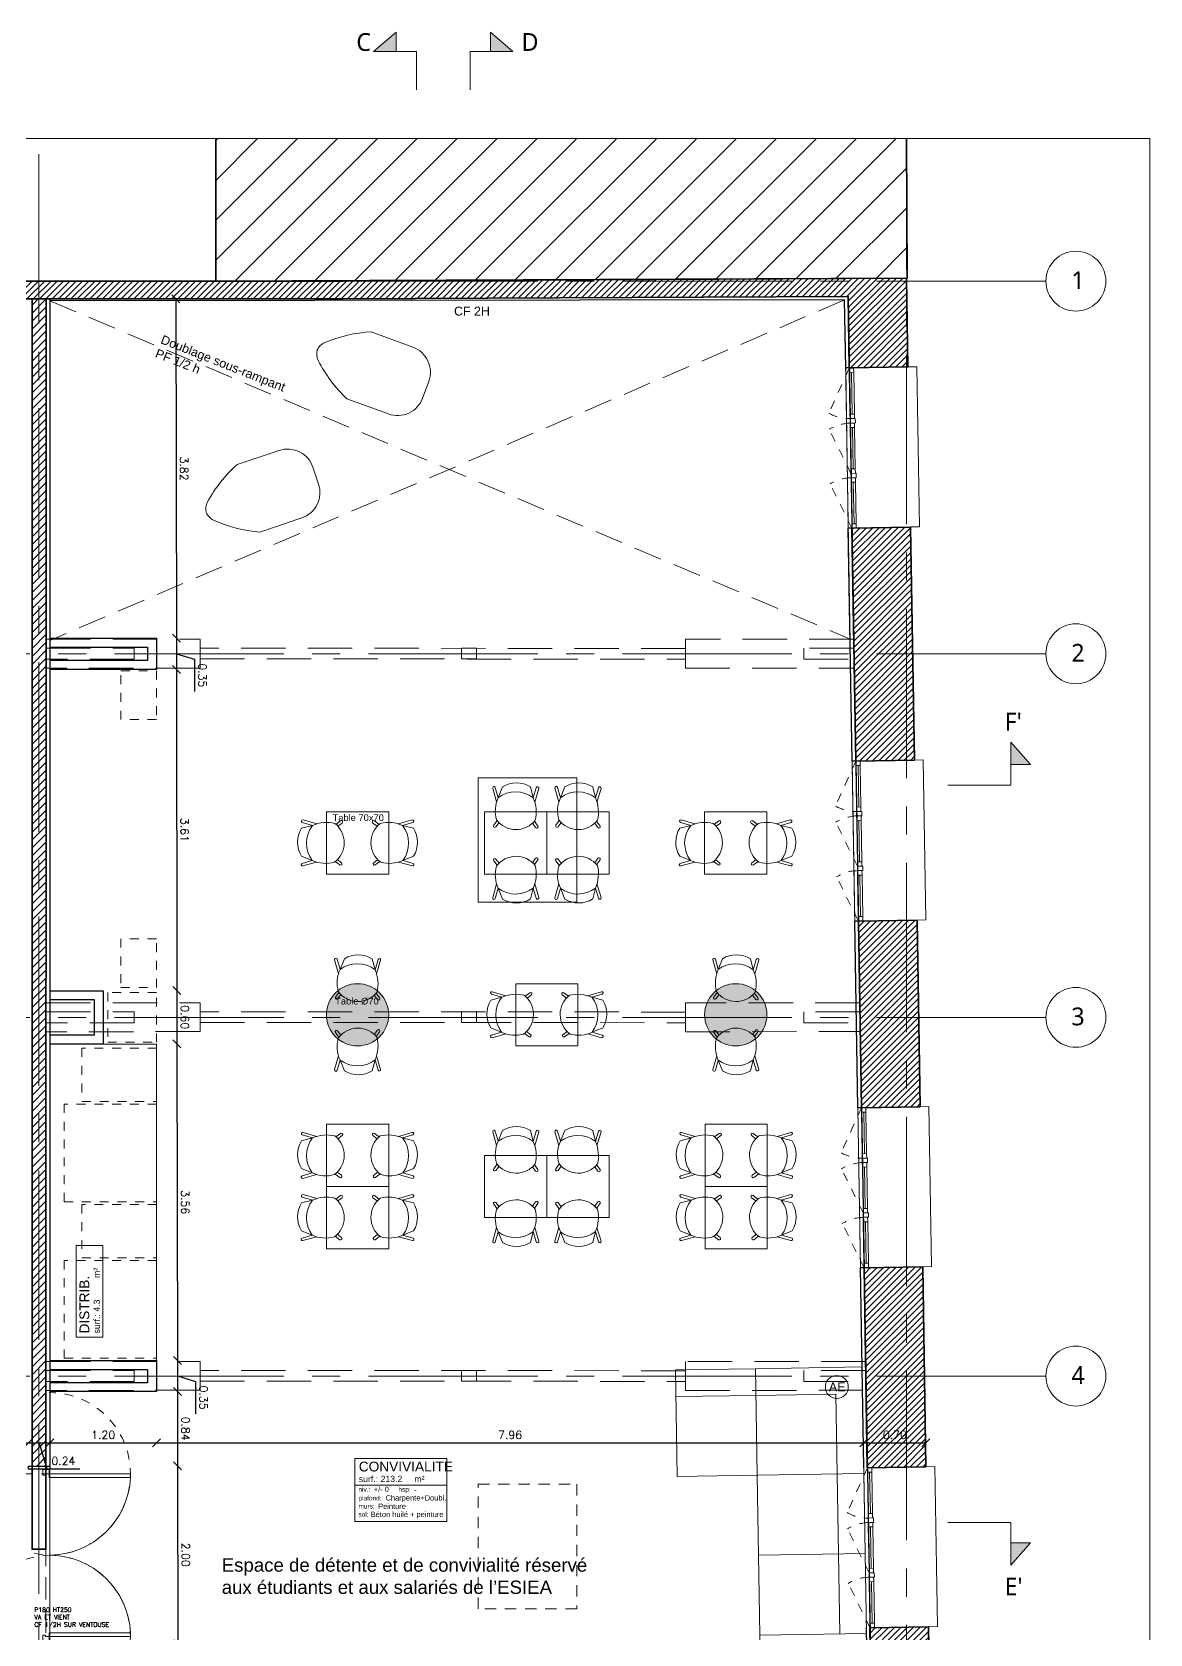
# Model space of a CAD drawing. Header units: metres. Extents: x -32.2 to 3, y -11.4 to 27.4.
# Drawn here: x -9.58 to 2.99, y 9.36 to 27.38 of the extents above; entities that cross this region are included whole.
import ezdxf

# ---------------------------------------------------------------- set-up
doc = ezdxf.new("R2010")
doc.units = ezdxf.units.M
doc.header["$PDMODE"] = 35
for name, pattern in [('1808PS0Ex1$0$CENTER2', [28.575, 19.05, -3.175, 3.175, -3.175]), ('1808PS0Ex1$0$DASHED', [0.75, 0.5, -0.25]), ('1808PS0Ex1$0$DASHED2', [9.525, 6.35, -3.175]), ('AXES', [2, 1.25, -0.25, 0.25, -0.25]), ('DASHED', [0.75, 0.5, -0.25]), ('DASHED2', [9.525, 6.35, -3.175])]:
    doc.linetypes.add(name, pattern=pattern)
doc.layers.get('0').update_dxf_attribs({"linetype": 'CONTINUOUS'})
doc.layers.get('DEFPOINTS').update_dxf_attribs({"linetype": 'CONTINUOUS'})
for name, color, linetype, lineweight in [('1808PS0Ex1$0$Ar0-Axe2', 25, '1808PS0Ex1$0$CENTER2', 5), ('1808PS0Ex1$0$Ar0-Hatch2', 25, 'CONTINUOUS', 9), ('1808PS0Ex1$0$Ar2-Coupe-Gras', 25, 'CONTINUOUS', 35), ('1808PS0Ex1$0$Ar2-Maçon', 25, 'CONTINUOUS', 35), ('1808PS0Ex1$0$Ar2-Vue-FIN', 33, 'CONTINUOUS', 9), ('1808PS0Ex1$0$Ar4-Plomberie', 25, 'CONTINUOUS', 5), ('1808PS0Ex1$0$Ar6-Cloison', 25, 'CONTINUOUS', 25), ('1808PS0Ex1$0$Ar6-Projection', 33, '1808PS0Ex1$0$DASHED2', 9), ('1808PS0Ex1$0$Ar7-Menuiserie', 25, 'CONTINUOUS', 9), ('Ar0-Axe1', 1, 'AXES', 5), ('Ar0-Cote', 1, 'CONTINUOUS', 5), ('Ar0-Etiquettes', 9, 'CONTINUOUS', 5), ('Ar0-Texte1', 2, 'CONTINUOUS', 15), ('Ar0-Texte2', 6, 'CONTINUOUS', 15), ('Ar2-Vue-FIN', 9, 'CONTINUOUS', 9), ('Ar3-Charpente', 6, 'CONTINUOUS', 18), ('Ar4-Incendie', 1, 'CONTINUOUS', 25), ('Ar6-Cloison', 3, 'CONTINUOUS', 25), ('Ar6-Doublage', 2, 'CONTINUOUS', 25), ('Ar6-Projection', 1, 'DASHED2', 9), ('Ar7-Porte', 4, 'CONTINUOUS', 9), ('Ar9-Mobilier-2', 2, 'CONTINUOUS', 9)]:
    doc.layers.add(name, color=color, linetype=linetype, lineweight=lineweight)
for name, color, linetype, lineweight, plot in [('1808PS0Ex1$0$Ar0-Invisible', 25, 'CONTINUOUS', 5, False), ('Ar0-Invisible', 42, 'CONTINUOUS', 5, False), ('Ar0-SU', 42, 'CONTINUOUS', 5, False)]:
    doc.layers.add(name, color=color, linetype=linetype, lineweight=lineweight, plot=plot)
doc.styles.add('1808PS0Ex1$0$arial', font='arial.ttf')
doc.styles.add('1808PS0Ex1$0$HELV', font='swiss.ttf')
doc.styles.add('arial', font='arial.ttf')
doc.styles.add('HELV', font='swiss.ttf')
doc.styles.get("Standard").update_dxf_attribs({"font": 'romans.shx'})
doc.dimstyles.new('50E', dxfattribs={"dimscale": 0.5, "dimtxt": 0.18, "dimasz": 0.18, "dimexe": 0.18, "dimexo": 0.0625, "dimgap": 0.09, "dimtad": 1, "dimzin": 0, "dimdsep": 46, "dimtxsty": 'Standard', "dimblk1": 'OBLIQUE', "dimblk2": 'OBLIQUE', "dimsah": 1, "dimcen": 0, "dimse1": 1, "dimse2": 1, "dimclrt": 256, "dimadec": 0, "dimazin": 0, "dimtfac": 1, "dimtofl": 0, "dimtmove": 0, "dimatfit": 3, "dimldrblk": 'OBLIQUE', "dimfxl": 1, "dimtolj": 1, "dimtzin": 0, "dimarcsym": 0})

# ---------------------------------------------------------------- blocks, each defined once
blk = doc.blocks.new('1808PS0Ex1$0$Fen 180')
at = {"layer": '1808PS0Ex1$0$Ar2-Vue-FIN', "linetype": '1808PS0Ex1$0$DASHED', "ltscale": 0.1}
for points in [[(-0.025, 1.8), (-0.261, 1.298)], [(-0.025, 0.617), (-0.261, 1.117)], [(-0.025, 0), (-0.261, 0.502)]]:
    blk.add_lwpolyline(points, dxfattribs=at)
at = {"layer": '1808PS0Ex1$0$Ar2-Vue-FIN', "color": 0}
for points in [[(-0.025, 1.75), (-0.025, 1.283)], [(0, 1.75), (0, 1.283)], [(0.025, 1.75), (0.025, 1.283)], [(-0.025, 1.133), (-0.025, 0.667)], [(0, 1.133), (0, 0.667)], [(0.025, 1.133), (0.025, 0.667)], [(-0.025, 0.517), (-0.025, 0.05)], [(0, 0.517), (0, 0.05)], [(0.025, 0.517), (0.025, 0.05)]]:
    blk.add_lwpolyline(points, dxfattribs=at)
at = {"layer": '1808PS0Ex1$0$Ar2-Vue-FIN', "linetype": '1808PS0Ex1$0$DASHED', "ltscale": 0.1}
for centre, radius, start, end in [((-0.027, 1.688), 0.455, 239.0325, 270.2577), ((-0.003, 0.654), 0.53, 92.3469, 119.0841), ((-0.027, 0.112), 0.455, 89.7423, 120.9675)]:
    blk.add_arc(centre, radius, start, end, dxfattribs=at)
at = {"layer": '1808PS0Ex1$0$Ar7-Menuiserie', "color": 0}
for points in [[(-0.025, 1.75), (-0.025, 1.8), (0.025, 1.8), (0.025, 1.75), (-0.025, 1.75)], [(-0.025, 1.233), (-0.025, 1.283), (0.025, 1.283), (0.025, 1.233), (-0.025, 1.233)], [(-0.025, 1.183), (-0.025, 1.233), (0.034, 1.233), (0.034, 1.183), (-0.025, 1.183)], [(-0.025, 1.133), (-0.025, 1.183), (0.025, 1.183), (0.025, 1.133), (-0.025, 1.133)], [(-0.025, 0.617), (-0.025, 0.667), (0.025, 0.667), (0.025, 0.617), (-0.025, 0.617)], [(-0.025, 0.567), (-0.025, 0.617), (0.034, 0.617), (0.034, 0.567), (-0.025, 0.567)], [(-0.025, 0.517), (-0.025, 0.567), (0.025, 0.567), (0.025, 0.517), (-0.025, 0.517)], [(-0.025, 0), (-0.025, 0.05), (0.025, 0.05), (0.025, 0), (-0.025, 0)]]:
    blk.add_lwpolyline(points, dxfattribs=at)
blk = doc.blocks.new('1808PS0Ex1')
at = {"layer": '1808PS0Ex1$0$Ar0-Hatch2'}
h = blk.add_hatch(dxfattribs=at)
h.set_pattern_fill('ANSI31', color=256, scale=0.1)
h.paths.add_polyline_path([(-28.901, 24.378), (-30.408, 24.378), (-30.408, 24.578), (-28.901, 24.578)])
h.paths.add_polyline_path([(-19.182, 24.578), (-19.176, 26.184), (-30.408, 26.184), (-30.408, 24.578)])
h.paths.add_polyline_path([(-7.515, 24.578), (-7.515, 26.184), (0.255, 26.184), (0.263, 24.61)])
at = {"layer": '1808PS0Ex1$0$Ar2-Maçon'}
h = blk.add_hatch(dxfattribs=at)
h.set_pattern_fill('ANSI31', color=256, scale=0.4, style=0)
h.set_pattern_definition([(45, (-30.7073, -100), (-0.03535534, 0.03535534), [])])
h.paths.add_polyline_path([(-27.617, 0.55), (-27.777, 0.55), (-27.771, 0), (-27.611, 0)])
h.paths.add_polyline_path([(-28.741, 9.281), (-28.901, 9.281), (-28.901, 6.091), (-27.841, 6.091), (-27.787, 1.349), (-27.626, 1.349), (-27.681, 6.251), (-28.741, 6.251)])
h.paths.add_polyline_path([(-28.901, 11.211), (-28.741, 11.211), (-28.741, 24.378), (-6.081, 24.378), (-0.402, 24.407), (-0.388, 23.602), (0.271, 23.613), (0.255, 24.61), (-6.081, 24.578), (-30.408, 24.578), (-30.408, 24.378), (-28.901, 24.378)])
h = blk.add_hatch(dxfattribs=at)
h.set_pattern_fill('ANSI31', color=256, scale=0.02)
h.set_pattern_definition([(45, (1134.900217, -397.277985), (-0.0449012806, 0.0449012806), [])])
h.paths.add_polyline_path([(-9.58, 11.249), (-9.425, 11.249), (-9.421, 24.378), (-9.581, 24.378)])
h = blk.add_hatch(dxfattribs=at)
h.set_pattern_fill('ANSI31', color=256, scale=0.4, style=0)
h.set_pattern_definition([(45, (-0.35874, -80.820905), (-0.03535534, 0.03535534), [])])
h.paths.add_polyline_path([(-0.316, 19.179), (-0.359, 21.799), (0.301, 21.81), (0.344, 19.19)])
h = blk.add_hatch(dxfattribs=at)
h.set_pattern_fill('ANSI31', color=256, scale=0.4, style=0)
h.set_pattern_definition([(45, (-0.28601, -84.720377), (-0.03535534, 0.03535534), [])])
h.paths.add_polyline_path([(-0.251, 15.28), (-0.286, 17.379), (0.374, 17.39), (0.408, 15.29)])
h = blk.add_hatch(dxfattribs=at)
h.set_pattern_fill('ANSI31', color=256, scale=0.4, style=0)
h.set_pattern_definition([(45, (-0.221837, -88.76983), (-0.03535534, 0.03535534), [])])
h.paths.add_polyline_path([(-0.185, 11.23), (-0.222, 13.48), (0.438, 13.491), (0.475, 11.241)])
h = blk.add_hatch(dxfattribs=at)
h.set_pattern_fill('ANSI31', color=256, scale=0.4, style=0)
h.set_pattern_definition([(45, (-0.155196, -92.80928), (-0.03535534, 0.03535534), [])])
h.paths.add_polyline_path([(-0.118, 7.191), (-0.155, 9.43), (0.505, 9.441), (0.542, 7.202)])
at = {"layer": '1808PS0Ex1$0$Ar0-Axe2', "ltscale": 0.1}
for p, q in [((-9.505, 26.005), (-9.505, -1.016)), ((0.255, -1.016), (0.255, 26.006)), ((1.824, 24.578), (-30.408, 24.578)), ((1.824, 20.386), (-30.408, 20.386)), ((1.824, 16.296), (-30.408, 16.296)), ((1.824, 12.261), (-30.408, 12.261))]:
    blk.add_line(p, q, dxfattribs=at)
at = {"layer": '1808PS0Ex1$0$Ar0-Axe2'}
for centre in [(2.161, 24.578), (2.161, 20.386), (2.161, 16.296), (2.161, 12.261)]:
    blk.add_circle(centre, 0.337, dxfattribs=at)
at = {"layer": '1808PS0Ex1$0$Ar0-Invisible'}
blk.add_lwpolyline([(2.994, -2.316), (-31.002, -2.316), (-31.002, 26.184), (2.994, 26.184)], close=True, dxfattribs=at)
at = {"layer": '1808PS0Ex1$0$Ar2-Coupe-Gras'}
blk.add_lwpolyline([(0.255, 26.184), (0.263, 24.61), (-7.515, 24.578), (-7.515, 26.184)], dxfattribs=at)
at = {"layer": '1808PS0Ex1$0$Ar2-Maçon'}
for points in [[(-28.741, 11.211), (-28.741, 24.378), (-6.081, 24.378), (-0.402, 24.407), (-0.388, 23.602), (0.271, 23.613), (0.255, 24.61), (-6.081, 24.578), (-28.901, 24.578), (-28.98, 24.578)], [(-9.581, 24.378), (-9.581, 10.312), (-9.425, 10.312), (-9.421, 23.149), (-9.421, 24.378)], [(-0.316, 19.179), (-0.359, 21.799), (0.301, 21.81), (0.344, 19.19), (-0.316, 19.179)], [(-0.251, 15.28), (-0.286, 17.379), (0.374, 17.39), (0.408, 15.29), (-0.251, 15.28)]]:
    blk.add_lwpolyline(points, dxfattribs=at)
for points in [[(-0.185, 11.23), (-0.222, 13.48), (0.438, 13.491), (0.475, 11.241)], [(-0.118, 7.191), (-0.155, 9.43), (0.505, 9.441), (0.542, 7.202)]]:
    blk.add_lwpolyline(points, close=True, dxfattribs=at)
at = {"layer": '1808PS0Ex1$0$Ar2-Vue-FIN'}
for points in [[(0.301, 21.813), (0.401, 21.815), (0.371, 23.614), (0.271, 23.613)], [(0.374, 17.39), (0.474, 17.392), (0.444, 19.192), (0.344, 19.19)], [(0.438, 13.491), (0.538, 13.492), (0.508, 15.292), (0.408, 15.29)], [(0.505, 9.441), (0.605, 9.443), (0.575, 11.243), (0.475, 11.241)]]:
    blk.add_lwpolyline(points, dxfattribs=at)
at = {"layer": '1808PS0Ex1$0$Ar2-Vue-FIN', "linetype": '1808PS0Ex1$0$DASHED', "ltscale": 0.5}
blk.add_lwpolyline([(-9.424, 8.624), (-9.425, 10.312)], dxfattribs=at)
at = {"layer": '1808PS0Ex1$0$Ar4-Plomberie'}
blk.add_circle((-0.528, 12.137), 0.129, dxfattribs=at)
at = {"layer": '1808PS0Ex1$0$Ar6-Cloison'}
blk.add_lwpolyline([(-0.402, 24.407), (0, 0)], dxfattribs=at)
at = {"layer": '1808PS0Ex1$0$Ar6-Projection', "linetype": '1808PS0Ex1$0$DASHED'}
for points in [[(-9.422, 20.549), (-7.69, 20.551), (-7.69, 20.226), (-9.422, 20.224)], [(-0.338, 20.551), (-2.23, 20.549), (-2.23, 20.224), (-0.333, 20.226)], [(-9.422, 20.449), (-8.431, 20.449), (-8.431, 20.324), (-9.422, 20.324)], [(-2.23, 20.446), (-7.69, 20.449), (-7.69, 20.329), (-2.23, 20.326)], [(-4.751, 20.448), (-4.581, 20.448), (-4.581, 20.328), (-4.751, 20.328)], [(-0.337, 20.449), (-0.9, 20.449), (-0.9, 20.324), (-0.334, 20.324)], [(-9.422, 16.459), (-7.69, 16.461), (-7.69, 16.136), (-9.422, 16.134)], [(-0.271, 16.461), (-2.23, 16.459), (-2.23, 16.134), (-0.266, 16.136)], [(-9.422, 16.359), (-8.431, 16.359), (-8.431, 16.234), (-9.422, 16.234)], [(-2.23, 16.356), (-7.69, 16.359), (-7.69, 16.239), (-2.23, 16.236)], [(-4.751, 16.358), (-4.581, 16.358), (-4.581, 16.238), (-4.751, 16.238)], [(-0.269, 16.359), (-0.9, 16.359), (-0.9, 16.234), (-0.267, 16.233)], [(-9.422, 12.424), (-7.69, 12.426), (-7.69, 12.101), (-9.422, 12.099)], [(-9.422, 12.324), (-8.431, 12.324), (-8.431, 12.199), (-9.422, 12.199)], [(-2.23, 12.321), (-7.69, 12.324), (-7.69, 12.204), (-2.23, 12.201)], [(-4.751, 12.323), (-4.581, 12.323), (-4.581, 12.203), (-4.751, 12.203)], [(-0.204, 12.426), (-2.23, 12.424), (-2.23, 12.099), (-0.199, 12.101)], [(-0.203, 12.324), (-0.9, 12.324), (-0.9, 12.199), (-0.201, 12.199)]]:
    blk.add_lwpolyline(points, close=True, dxfattribs=at)
at = {"layer": '1808PS0Ex1$0$Ar2-Vue-FIN', "rotation": 0.9428270415124346}
for p in [(-0.334, 21.799), (-0.261, 17.38), (-0.197, 13.48), (-0.13, 9.431)]:
    blk.add_blockref('1808PS0Ex1$0$Fen 180', p, dxfattribs=at)
at = {"layer": '1808PS0Ex1$0$Ar0-Axe2', "char_height": 0.2, "attachment_point": 1, "rotation": 0.6948, "style": '1808PS0Ex1$0$arial'}
for s, width, insert in [('{\\fSegoe UI Light|b0|i0|c0|p34;1}', 0.2, (2.109, 24.688)), ('{\\fSegoe UI Light|b0|i0|c0|p34;2}', 0.22423, (2.109, 20.496)), ('{\\fSegoe UI Light|b0|i0|c0|p34;3}', 0.22423, (2.109, 16.406)), ('{\\fSegoe UI Light|b0|i0|c0|p34;4}', 0.22423, (2.109, 12.371))]:
    blk.add_mtext_dynamic_manual_height_columns(s, width=width, gutter_width=1, heights=[0], dxfattribs=dict(at, insert=insert))
at = {"layer": '1808PS0Ex1$0$Ar4-Plomberie', "insert": (-0.617, 12.189), "char_height": 0.1, "attachment_point": 1, "style": '1808PS0Ex1$0$HELV'}
blk.add_mtext_dynamic_manual_height_columns('AE', width=0.21454, gutter_width=4, heights=[0], dxfattribs=at)
blk = doc.blocks.new('Etiq-SML-piece')
at = {"layer": 'Ar0-Texte1'}
blk.add_lwpolyline([(-0.466, 0.659), (0.566, 0.659), (0.566, 0.358), (-0.466, 0.358)], close=True, dxfattribs=at)
at = {"layer": 'Ar0-Texte1', "char_height": 0.07, "width": 0.1553, "attachment_point": 1, "style": 'HELV'}
for s, insert in [('surf.:', (-0.423, 0.462)), ('m²', (0.202, 0.462))]:
    blk.add_mtext(s, dxfattribs=dict(at, insert=insert))
at = {"layer": 'Ar0-Texte1', "style": 'HELV'}
blk.add_attdef('NOM', (-0.423, 0.512), '', height=0.11, rotation=360, dxfattribs=at)
blk.add_attdef('SURFACE', (-0.178, 0.393), '', height=0.07, dxfattribs=at)
blk = doc.blocks.new('Etiq-BIG-piece')
at = {"layer": 'Ar0-Texte1'}
blk.add_lwpolyline([(-0.466, 0.659), (0.566, 0.659), (0.566, 0.358), (-0.466, 0.358)], close=True, dxfattribs=at)
at = {"layer": 'Ar0-Texte2'}
blk.add_lwpolyline([(-0.466, 0.659), (0.566, 0.659), (0.566, -0.05), (-0.466, -0.05)], close=True, dxfattribs=at)
at = {"layer": 'Ar0-Texte1', "char_height": 0.07, "width": 0.1553, "attachment_point": 1, "style": 'HELV'}
for s, insert in [('surf.:', (-0.423, 0.462)), ('m²', (0.202, 0.462))]:
    blk.add_mtext(s, dxfattribs=dict(at, insert=insert))
at = {"layer": 'Ar0-Texte1', "style": 'HELV'}
blk.add_attdef('NOM', (-0.423, 0.512), '', height=0.11, rotation=360, dxfattribs=at)
blk.add_attdef('SURFACE', (-0.178, 0.393), '', height=0.07, dxfattribs=at)
at = {"layer": 'Ar0-Texte2', "width": 0.14118, "attachment_point": 1, "style": 'HELV'}
for s, insert, char_height in [('{\\fArial|b0|i0|c0|p34;niv.:}', (-0.427, 0.336), 0.05231), ('{\\fArial|b0|i0|c0|p34;plafond:}', (-0.427, 0.238), 0.05231), ('{\\fArial|b0|i0|c0|p34;hsp:}', (0.023, 0.336), 0.05229), ('{\\fArial|b0|i0|c0|p34;sol:}', (-0.427, 0.055), 0.05231), ('{\\fArial|b0|i0|c0|p34;murs:}', (-0.427, 0.147), 0.05231)]:
    blk.add_mtext(s, dxfattribs=dict(at, insert=insert, char_height=char_height))
at = {"layer": 'Ar0-Texte2', "style": 'HELV'}
for tag, p in [('NIV', (-0.255, 0.28)), ('MTX-P', (-0.122, 0.185)), ('HSP', (0.199, 0.277)), ('MTX-SOL', (-0.289, -0.001)), ('MTX-MURS', (-0.205, 0.09))]:
    blk.add_attdef(tag, p, '', height=0.06, rotation=360, dxfattribs=at)
blk = doc.blocks.new('DP180e7')
for points in [[(0.09, 0.07), (0.09, 0.985), (0.05, 0.985), (0.05, 0.07)], [(1.84, 0.07), (1.84, 0.985), (1.88, 0.985), (1.88, 0.07)], [(0.05, 0.07), (0.05, 0.03), (0.065, 0.03), (0.065, 0), (0, 0), (0, 0.07)], [(1.865, 0.03), (1.865, 0), (1.93, 0), (1.93, 0.07), (1.88, 0.07), (1.88, 0.03)]]:
    blk.add_lwpolyline(points, close=True)
for centre, start, end in [((0.049, 0.07), 359.9924, 87.4498), ((1.881, 0.07), 92.5502, 180.0076)]:
    blk.add_arc(centre, 0.916, start, end)
blk.add_attdef('PORTE', (0.153, 0.07), '', height=0.05, rotation=90)
blk = doc.blocks.new('_OBLIQUE')
at = {"color": 0, "linetype": 'ByBlock'}
blk.add_line((-0.5, -0.5), (0.5, 0.5), dxfattribs=at)
blk = doc.blocks.new('*D55')
at = {"layer": 'Ar0-Cote', "color": 0, "lineweight": -2, "transparency": 16777216}
blk.add_line((-7.963, 24.379), (-7.957, 20.562), dxfattribs=at)
at = {"layer": 'DEFPOINTS', "color": 0, "transparency": 16777216}
for p in [(-8.007, 24.378), (-8.001, 20.561), (-7.957, 20.562)]:
    blk.add_point(p, dxfattribs=at)
at = {"layer": 'Ar0-Cote', "color": 0, "lineweight": -2, "transparency": 16777216, "xscale": 0.09, "yscale": 0.09, "zscale": 0.09}
for p, rotation in [((-7.963, 24.379), 90.08295146960846), ((-7.957, 20.562), 270.0829514696084)]:
    blk.add_blockref('_OBLIQUE', p, dxfattribs=dict(at, rotation=rotation))
at = {"layer": 'Ar0-Cote', "transparency": 16777216, "insert": (-7.87, 22.47), "char_height": 0.09, "attachment_point": 5, "rotation": 270.083}
blk.add_mtext('\\A1;3.82', dxfattribs=at)
blk = doc.blocks.new('*D56')
at = {"layer": 'Ar0-Cote', "color": 0, "lineweight": -2, "transparency": 16777216}
for p, q in [((-7.957, 20.562), (-7.957, 20.211)), ((-7.957, 20.386), (-7.754, 20.326)), ((-7.754, 20.326), (-7.754, 19.962))]:
    blk.add_line(p, q, dxfattribs=at)
at = {"layer": 'DEFPOINTS', "color": 0, "transparency": 16777216}
for p in [(-8.001, 20.561), (-8.18, 20.211), (-7.957, 20.211)]:
    blk.add_point(p, dxfattribs=at)
at = {"layer": 'Ar0-Cote', "color": 0, "lineweight": -2, "transparency": 16777216, "xscale": 0.09, "yscale": 0.09, "zscale": 0.09}
for p, rotation in [((-7.957, 20.562), 90.08295146960843), ((-7.957, 20.211), 270.0829514696084)]:
    blk.add_blockref('_OBLIQUE', p, dxfattribs=dict(at, rotation=rotation))
at = {"layer": 'Ar0-Cote', "transparency": 16777216, "insert": (-7.664, 20.144), "char_height": 0.09, "attachment_point": 5, "rotation": 270.083}
blk.add_mtext('\\A1;0.35', dxfattribs=at)
blk = doc.blocks.new('*D57')
at = {"layer": 'Ar0-Cote', "color": 0, "lineweight": -2, "transparency": 16777216}
blk.add_line((-7.957, 20.211), (-7.952, 16.597), dxfattribs=at)
at = {"layer": 'DEFPOINTS', "color": 0, "transparency": 16777216}
for p in [(-8.18, 20.211), (-8.779, 16.596), (-7.952, 16.597)]:
    blk.add_point(p, dxfattribs=at)
at = {"layer": 'Ar0-Cote', "color": 0, "lineweight": -2, "transparency": 16777216, "xscale": 0.09, "yscale": 0.09, "zscale": 0.09}
for p, rotation in [((-7.957, 20.211), 90.08295146960843), ((-7.952, 16.597), 270.0829514696084)]:
    blk.add_blockref('_OBLIQUE', p, dxfattribs=dict(at, rotation=rotation))
at = {"layer": 'Ar0-Cote', "transparency": 16777216, "insert": (-7.864, 18.405), "char_height": 0.09, "attachment_point": 5, "rotation": 270.083}
blk.add_mtext('\\A1;3.61', dxfattribs=at)
blk = doc.blocks.new('*D58')
at = {"layer": 'Ar0-Cote', "color": 0, "lineweight": -2, "transparency": 16777216}
blk.add_line((-7.952, 16.597), (-7.951, 15.997), dxfattribs=at)
at = {"layer": 'DEFPOINTS', "color": 0, "transparency": 16777216}
for p in [(-8.779, 16.596), (-8.78, 15.996), (-7.951, 15.997)]:
    blk.add_point(p, dxfattribs=at)
at = {"layer": 'Ar0-Cote', "color": 0, "lineweight": -2, "transparency": 16777216, "xscale": 0.09, "yscale": 0.09, "zscale": 0.09}
for p, rotation in [((-7.952, 16.597), 90.08295146960843), ((-7.951, 15.997), 270.0829514696084)]:
    blk.add_blockref('_OBLIQUE', p, dxfattribs=dict(at, rotation=rotation))
at = {"layer": 'Ar0-Cote', "transparency": 16777216, "insert": (-7.861, 16.298), "char_height": 0.09, "attachment_point": 5, "rotation": 270.083}
blk.add_mtext('\\A1;0.60', dxfattribs=at)
blk = doc.blocks.new('*D59')
at = {"layer": 'Ar0-Cote', "color": 0, "lineweight": -2, "transparency": 16777216}
blk.add_line((-7.951, 15.997), (-7.946, 12.437), dxfattribs=at)
at = {"layer": 'DEFPOINTS', "color": 0, "transparency": 16777216}
for p in [(-8.78, 15.996), (-8.18, 12.437), (-7.946, 12.437)]:
    blk.add_point(p, dxfattribs=at)
at = {"layer": 'Ar0-Cote', "color": 0, "lineweight": -2, "transparency": 16777216, "xscale": 0.09, "yscale": 0.09, "zscale": 0.09}
for p, rotation in [((-7.951, 15.997), 90.08295146960843), ((-7.946, 12.437), 270.0829514696084)]:
    blk.add_blockref('_OBLIQUE', p, dxfattribs=dict(at, rotation=rotation))
at = {"layer": 'Ar0-Cote', "transparency": 16777216, "insert": (-7.858, 14.217), "char_height": 0.09, "attachment_point": 5, "rotation": 270.083}
blk.add_mtext('\\A1;3.56', dxfattribs=at)
blk = doc.blocks.new('*D60')
at = {"layer": 'Ar0-Cote', "color": 0, "lineweight": -2, "transparency": 16777216}
for p, q in [((-7.946, 12.437), (-7.945, 12.087)), ((-7.945, 12.262), (-7.743, 12.201)), ((-7.743, 12.201), (-7.742, 11.837))]:
    blk.add_line(p, q, dxfattribs=at)
at = {"layer": 'DEFPOINTS', "color": 0, "transparency": 16777216}
for p in [(-8.18, 12.437), (-8.18, 12.086), (-7.945, 12.087)]:
    blk.add_point(p, dxfattribs=at)
at = {"layer": 'Ar0-Cote', "color": 0, "lineweight": -2, "transparency": 16777216, "xscale": 0.09, "yscale": 0.09, "zscale": 0.09}
for p, rotation in [((-7.946, 12.437), 90.08295146960843), ((-7.945, 12.087), 270.0829514696084)]:
    blk.add_blockref('_OBLIQUE', p, dxfattribs=dict(at, rotation=rotation))
at = {"layer": 'Ar0-Cote', "transparency": 16777216, "insert": (-7.652, 12.019), "char_height": 0.09, "attachment_point": 5, "rotation": 270.083}
blk.add_mtext('\\A1;0.35', dxfattribs=at)
blk = doc.blocks.new('*D61')
at = {"layer": 'Ar0-Cote', "color": 0, "lineweight": -2, "transparency": 16777216}
blk.add_line((-7.945, 12.087), (-7.944, 11.251), dxfattribs=at)
at = {"layer": 'DEFPOINTS', "color": 0, "transparency": 16777216}
for p in [(-8.18, 12.086), (-9.38, 11.249), (-7.944, 11.251)]:
    blk.add_point(p, dxfattribs=at)
at = {"layer": 'Ar0-Cote', "color": 0, "lineweight": -2, "transparency": 16777216, "xscale": 0.09, "yscale": 0.09, "zscale": 0.09}
for p, rotation in [((-7.945, 12.087), 90.08295146960843), ((-7.944, 11.251), 270.0829514696084)]:
    blk.add_blockref('_OBLIQUE', p, dxfattribs=dict(at, rotation=rotation))
at = {"layer": 'Ar0-Cote', "transparency": 16777216, "insert": (-7.854, 11.669), "char_height": 0.09, "attachment_point": 5, "rotation": 270.083}
blk.add_mtext('\\A1;0.84', dxfattribs=at)
blk = doc.blocks.new('*D62')
at = {"layer": 'Ar0-Cote', "color": 0, "lineweight": -2, "transparency": 16777216}
blk.add_line((-7.944, 11.251), (-7.941, 9.249), dxfattribs=at)
at = {"layer": 'DEFPOINTS', "color": 0, "transparency": 16777216}
for p in [(-9.38, 11.249), (-9.38, 9.247), (-7.941, 9.249)]:
    blk.add_point(p, dxfattribs=at)
at = {"layer": 'Ar0-Cote', "color": 0, "lineweight": -2, "transparency": 16777216, "xscale": 0.09, "yscale": 0.09, "zscale": 0.09}
for p, rotation in [((-7.944, 11.251), 90.08295146960843), ((-7.941, 9.249), 270.0829514696084)]:
    blk.add_blockref('_OBLIQUE', p, dxfattribs=dict(at, rotation=rotation))
at = {"layer": 'Ar0-Cote', "transparency": 16777216, "insert": (-7.852, 10.251), "char_height": 0.09, "attachment_point": 5, "rotation": 270.083}
blk.add_mtext('\\A1;2.00', dxfattribs=at)
blk = doc.blocks.new('*D70')
at = {"layer": 'Ar0-Cote', "color": 0, "lineweight": -2, "transparency": 16777216}
blk.add_line((-10.221, 11.509), (-9.621, 11.509), dxfattribs=at)
at = {"layer": 'DEFPOINTS', "color": 0, "transparency": 16777216}
for p in [(-10.221, 12.086), (-9.621, 12.086), (-9.621, 11.509)]:
    blk.add_point(p, dxfattribs=at)
at = {"layer": 'Ar0-Cote', "color": 0, "lineweight": -2, "transparency": 16777216, "xscale": 0.09, "yscale": 0.09, "zscale": 0.09, "rotation": 180.0000000000001}
blk.add_blockref('_OBLIQUE', (-10.221, 11.509), dxfattribs=at)
at = {"layer": 'Ar0-Cote', "color": 0, "lineweight": -2, "transparency": 16777216, "xscale": 0.09, "yscale": 0.09, "zscale": 0.09}
blk.add_blockref('_OBLIQUE', (-9.621, 11.509), dxfattribs=at)
at = {"layer": 'Ar0-Cote', "transparency": 16777216, "insert": (-9.921, 11.599), "char_height": 0.09, "attachment_point": 5}
blk.add_mtext('\\A1;0.60', dxfattribs=at)
blk = doc.blocks.new('*D71')
at = {"layer": 'Ar0-Cote', "color": 0, "lineweight": -2, "transparency": 16777216}
for p, q in [((-9.621, 11.509), (-9.38, 11.509)), ((-9.5, 11.509), (-9.413, 11.216)), ((-9.413, 11.216), (-9.044, 11.216))]:
    blk.add_line(p, q, dxfattribs=at)
at = {"layer": 'DEFPOINTS', "color": 0, "transparency": 16777216}
for p in [(-9.621, 12.086), (-9.38, 11.809), (-9.38, 11.509)]:
    blk.add_point(p, dxfattribs=at)
at = {"layer": 'Ar0-Cote', "color": 0, "lineweight": -2, "transparency": 16777216, "xscale": 0.09, "yscale": 0.09, "zscale": 0.09, "rotation": 180.0000000000001}
blk.add_blockref('_OBLIQUE', (-9.621, 11.509), dxfattribs=at)
at = {"layer": 'Ar0-Cote', "color": 0, "lineweight": -2, "transparency": 16777216, "xscale": 0.09, "yscale": 0.09, "zscale": 0.09}
blk.add_blockref('_OBLIQUE', (-9.38, 11.509), dxfattribs=at)
at = {"layer": 'Ar0-Cote', "transparency": 16777216, "insert": (-9.228, 11.306), "char_height": 0.09, "attachment_point": 5}
blk.add_mtext('\\A1;0.24', dxfattribs=at)
blk = doc.blocks.new('*D72')
at = {"layer": 'Ar0-Cote', "color": 0, "lineweight": -2, "transparency": 16777216}
blk.add_line((-9.38, 11.509), (-8.18, 11.509), dxfattribs=at)
at = {"layer": 'DEFPOINTS', "color": 0, "transparency": 16777216}
for p in [(-8.18, 12.086), (-9.38, 11.809), (-8.18, 11.509)]:
    blk.add_point(p, dxfattribs=at)
at = {"layer": 'Ar0-Cote', "color": 0, "lineweight": -2, "transparency": 16777216, "xscale": 0.09, "yscale": 0.09, "zscale": 0.09, "rotation": 180.0000000000001}
blk.add_blockref('_OBLIQUE', (-9.38, 11.509), dxfattribs=at)
at = {"layer": 'Ar0-Cote', "color": 0, "lineweight": -2, "transparency": 16777216, "xscale": 0.09, "yscale": 0.09, "zscale": 0.09}
blk.add_blockref('_OBLIQUE', (-8.18, 11.509), dxfattribs=at)
at = {"layer": 'Ar0-Cote', "transparency": 16777216, "insert": (-8.78, 11.599), "char_height": 0.09, "attachment_point": 5}
blk.add_mtext('\\A1;1.20', dxfattribs=at)
blk = doc.blocks.new('*D73')
at = {"layer": 'Ar0-Cote', "color": 0, "lineweight": -2, "transparency": 16777216}
blk.add_line((-8.18, 11.509), (-0.225, 11.509), dxfattribs=at)
at = {"layer": 'DEFPOINTS', "color": 0, "transparency": 16777216}
for p in [(-8.18, 12.086), (-0.225, 11.509), (-0.225, 11.23)]:
    blk.add_point(p, dxfattribs=at)
at = {"layer": 'Ar0-Cote', "color": 0, "lineweight": -2, "transparency": 16777216, "xscale": 0.09, "yscale": 0.09, "zscale": 0.09, "rotation": 180.0000000000001}
blk.add_blockref('_OBLIQUE', (-8.18, 11.509), dxfattribs=at)
at = {"layer": 'Ar0-Cote', "color": 0, "lineweight": -2, "transparency": 16777216, "xscale": 0.09, "yscale": 0.09, "zscale": 0.09}
blk.add_blockref('_OBLIQUE', (-0.225, 11.509), dxfattribs=at)
at = {"layer": 'Ar0-Cote', "transparency": 16777216, "insert": (-4.203, 11.599), "char_height": 0.09, "attachment_point": 5}
blk.add_mtext('\\A1;7.96', dxfattribs=at)
blk = doc.blocks.new('*D74')
at = {"layer": 'Ar0-Cote', "color": 0, "lineweight": -2, "transparency": 16777216}
blk.add_line((-0.225, 11.509), (0.474, 11.509), dxfattribs=at)
at = {"layer": 'DEFPOINTS', "color": 0, "transparency": 16777216}
for p in [(0.474, 11.509), (-0.225, 11.23), (0.474, 11.299)]:
    blk.add_point(p, dxfattribs=at)
at = {"layer": 'Ar0-Cote', "color": 0, "lineweight": -2, "transparency": 16777216, "xscale": 0.09, "yscale": 0.09, "zscale": 0.09, "rotation": 180.0000000000001}
blk.add_blockref('_OBLIQUE', (-0.225, 11.509), dxfattribs=at)
at = {"layer": 'Ar0-Cote', "color": 0, "lineweight": -2, "transparency": 16777216, "xscale": 0.09, "yscale": 0.09, "zscale": 0.09}
blk.add_blockref('_OBLIQUE', (0.474, 11.509), dxfattribs=at)
at = {"layer": 'Ar0-Cote', "transparency": 16777216, "insert": (0.125, 11.599), "char_height": 0.09, "attachment_point": 5}
blk.add_mtext('\\A1;0.70', dxfattribs=at)
blk = doc.blocks.new('LOTTUS')
blk.add_lwpolyline([(0.11, -0.217, -0.495738), (0.106, 0.219, -0.164412), (0.358, 0.195, -0.338116), (0.358, -0.199, -0.174593)], format="xyb", close=True)
for points in [[(0.073, 0.188), (0.024, 0.224, -1), (0.042, 0.248), (0.095, 0.209)], [(0.311, 0.212), (0.465, 0.257, -1), (0.473, 0.228), (0.358, 0.195)], [(0.358, 0.195), (0.481, 0.163, -0.283272), (0.48, -0.151), (0.358, -0.199)], [(0.078, -0.188), (0.03, -0.224, 1), (0.048, -0.248), (0.1, -0.21)], [(0.31, -0.216), (0.465, -0.261, 1), (0.473, -0.232), (0.358, -0.199)]]:
    blk.add_lwpolyline(points, format="xyb")

msp = doc.modelspace()

# ---------------------------------------------------------------- hatches: boundary and pattern name
at = {"layer": 'Ar0-Axe1'}
for points in [[(-5.738, 27.16), (-5.486, 27.38), (-5.486, 27.16)], [(-4.172, 27.16), (-4.424, 27.38), (-4.424, 27.16)], [(1.431, 19.391), (1.652, 19.139), (1.431, 19.139)], [(1.431, 10.134), (1.652, 10.386), (1.431, 10.386)]]:
    msp.add_hatch(color=256, dxfattribs=at).paths.add_polyline_path(points)
at = {"layer": 'Ar9-Mobilier-2'}
h = msp.add_hatch(color=255, dxfattribs=at)
h.dxf.hatch_style = 1
edge = h.paths.add_edge_path()
edge.add_arc((-5.919, 16.325), 0.35, 0, 360)
h = msp.add_hatch(color=255, dxfattribs=at)
h.dxf.hatch_style = 1
edge = h.paths.add_edge_path()
edge.add_arc((-1.665, 16.325), 0.35, 0, 360)

# ---------------------------------------------------------------- linework, layer by layer
at = {"layer": 'Ar0-Axe1'}
for points in [[(-5.738, 27.16), (-5.486, 27.38), (-5.486, 27.16)], [(-4.172, 27.16), (-4.424, 27.38), (-4.424, 27.16)], [(-5.738, 27.16), (-5.257, 27.16), (-5.257, 26.73)], [(-4.172, 27.16), (-4.653, 27.16), (-4.653, 26.73)], [(1.431, 19.391), (1.431, 18.91), (0.719, 18.91)], [(1.431, 19.391), (1.652, 19.139), (1.431, 19.139)], [(1.431, 10.134), (1.431, 10.615), (0.719, 10.615)], [(1.431, 10.134), (1.652, 10.386), (1.431, 10.386)]]:
    msp.add_lwpolyline(points, dxfattribs=at)
at = {"layer": 'Ar0-Invisible'}
msp.add_lwpolyline([(2.994, -2.316), (-31.002, -2.316), (-31.002, 26.184), (2.994, 26.184)], close=True, dxfattribs=at)
at = {"layer": 'Ar0-SU'}
for points in [[(-9.381, 24.358), (-9.38, 15.996), (-8.18, 15.996), (-8.18, 12.086), (-9.38, 12.086), (-9.38, 1.808), (-6.901, 1.808), (-6.901, 0.04), (-0.041, 0.04), (-0.441, 24.367)], [(-9.38, 12.436), (-8.18, 12.436), (-8.18, 15.996), (-9.38, 15.996)]]:
    msp.add_lwpolyline(points, close=True, dxfattribs=at)
at = {"layer": 'Ar2-Vue-FIN', "linetype": 'DASHED', "ltscale": 0.1}
for p, q in [((-10.276, 11.161), (-9.431, 11.161)), ((-8.474, 11.161), (-9.319, 11.161)), ((-8.474, 11.121), (-8.474, 11.161))]:
    msp.add_line(p, q, dxfattribs=at)
at = {"layer": 'Ar2-Vue-FIN'}
for points in [[(-0.399, 21.799), (-0.428, 23.602)], [(-0.356, 19.179), (-0.326, 17.379)], [(-0.291, 15.28), (-0.262, 13.48)]]:
    msp.add_lwpolyline(points, dxfattribs=at)
at = {"layer": 'Ar2-Vue-FIN', "linetype": 'DASHED', "ltscale": 0.2}
for points in [[(-8.58, 20.196), (-8.18, 20.196), (-8.18, 19.646), (-8.58, 19.646)], [(-8.58, 16.631), (-8.18, 16.631), (-8.18, 17.181), (-8.58, 17.181)], [(-8.729, 16.016), (-8.179, 16.016), (-8.179, 16.576), (-8.729, 16.576)], [(-9.019, 15.351), (-8.179, 15.351), (-8.179, 15.951), (-9.019, 15.951)], [(-9.219, 14.221), (-8.179, 14.221), (-8.179, 15.321), (-9.219, 15.321)], [(-9.019, 13.591), (-8.179, 13.591), (-8.179, 14.191), (-9.019, 14.191)], [(-9.219, 12.461), (-8.179, 12.461), (-8.179, 13.561), (-9.219, 13.561)]]:
    msp.add_lwpolyline(points, close=True, dxfattribs=at)
at = {"layer": 'Ar2-Vue-FIN', "linetype": 'DASHED', "ltscale": 0.1}
for centre, radius, start, end in [((-9.389, 11.161), 0.915, 269.9727, 90.0273), ((-9.361, 11.162), 0.916, 182.5502, 270.0076), ((-9.361, 9.33), 0.916, 89.9924, 177.4498), ((-9.389, 9.33), 0.915, 269.9727, 90.0273)]:
    msp.add_arc(centre, radius, start, end, dxfattribs=at)
at = {"layer": 'Ar6-Cloison'}
for points in [[(-9.381, 20.561), (-8.18, 20.561), (-8.18, 20.211), (-9.381, 20.211)], [(-9.381, 20.461), (-8.282, 20.461), (-8.282, 20.311), (-9.381, 20.311)], [(-9.381, 16.596), (-8.779, 16.596), (-8.779, 15.996), (-9.381, 15.996)], [(-9.381, 16.496), (-8.88, 16.496), (-8.88, 16.096), (-9.381, 16.096)], [(-9.381, 12.436), (-8.18, 12.437), (-8.18, 12.086), (-9.38, 12.086)], [(-9.381, 12.336), (-8.282, 12.336), (-8.282, 12.186), (-9.38, 12.186)]]:
    msp.add_lwpolyline(points, dxfattribs=at)
msp.add_lwpolyline([(-9.38, 11.215), (-9.621, 11.215), (-9.621, 11.249), (-9.38, 11.249)], close=True, dxfattribs=at)
at = {"layer": 'Ar6-Doublage'}
for points in [[(-0.428, 23.602), (-0.441, 24.367), (-9.381, 24.358)], [(-9.381, 24.358), (-9.38, 11.249)], [(-9.38, 24.378), (-9.38, 11.809)], [(-0.388, 23.602), (-0.428, 23.602)], [(-0.359, 21.799), (-0.399, 21.799)], [(-0.356, 19.179), (-0.399, 21.799)], [(-0.316, 19.179), (-0.356, 19.179)], [(-0.286, 17.379), (-0.326, 17.378)], [(-0.291, 15.28), (-0.326, 17.379)], [(-0.251, 15.28), (-0.291, 15.28)], [(-0.222, 13.48), (-0.262, 13.48)], [(-0.225, 11.23), (-0.262, 13.48)], [(-9.621, 11.249), (-9.38, 11.249)], [(-0.158, 7.191), (-0.195, 9.43)]]:
    msp.add_lwpolyline(points, dxfattribs=at)
at = {"layer": 'Ar6-Projection', "ltscale": 0.05, "transparency": 33554559}
for points in [[(-9.381, 24.358), (-0.377, 20.551)], [(-0.441, 24.367), (-9.38, 20.536)]]:
    msp.add_lwpolyline(points, dxfattribs=at)
at = {"layer": 'Ar6-Projection', "color": 250, "ltscale": 0.02}
for points in [[(-4.563, 18.992), (-3.453, 18.992), (-3.453, 17.592), (-4.563, 17.592)], [(-4.563, 11.043), (-3.453, 11.043), (-3.453, 9.643), (-4.563, 9.643)]]:
    msp.add_lwpolyline(points, close=True, dxfattribs=at)
at = {"layer": 'Ar9-Mobilier-2'}
for p, q in [((-1.438, 12.044), (-2.338, 12.03)), ((-0.524, 11.159), (-0.509, 10.26)), ((-0.509, 10.26), (-0.494, 9.36))]:
    msp.add_line(p, q, dxfattribs=at)
for points in [[(-6.373, 23.804, 0.187059), (-6.361, 23.686, 0.086664), (-6.041, 23.256), (-5.572, 23.084, 0.414214), (-5.187, 23.263), (-5.118, 23.451, 0.414214), (-5.297, 23.835), (-5.766, 24.008, 0.086664), (-6.288, 23.887, 0.187059)], [(-7.622, 21.976, 0.187059), (-7.539, 21.891, 0.086664), (-7.02, 21.756), (-6.546, 21.915, 0.414214), (-6.358, 22.295), (-6.421, 22.485, 0.414214), (-6.801, 22.673), (-7.275, 22.514, 0.086664), (-7.607, 22.094, 0.187059)]]:
    msp.add_lwpolyline(points, format="xyb", close=True, dxfattribs=at)
at = {"layer": 'Ar9-Mobilier-2', "color": 250, "ltscale": 0.02}
msp.add_lwpolyline([(-4.563, 18.992), (-3.453, 18.992), (-3.453, 17.592), (-4.563, 17.592)], close=True, dxfattribs=at)
at = {"layer": 'Ar9-Mobilier-2'}
for points in [[(-6.269, 17.908), (-5.569, 17.908), (-5.569, 18.608), (-6.269, 18.608), (-6.269, 17.908)], [(-6.269, 17.908), (-5.569, 17.908), (-5.569, 18.608), (-6.269, 18.608), (-6.269, 17.908)], [(-4.49, 17.908), (-3.79, 17.908), (-3.79, 18.608), (-4.49, 18.608), (-4.49, 17.908)], [(-4.49, 17.908), (-3.79, 17.908), (-3.79, 18.608), (-4.49, 18.608), (-4.49, 17.908)], [(-3.79, 17.908), (-3.09, 17.908), (-3.09, 18.608), (-3.79, 18.608), (-3.79, 17.908)], [(-3.79, 17.908), (-3.09, 17.908), (-3.09, 18.608), (-3.79, 18.608), (-3.79, 17.908)], [(-2.015, 17.908), (-1.315, 17.908), (-1.315, 18.608), (-2.015, 18.608), (-2.015, 17.908)], [(-2.015, 17.908), (-1.315, 17.908), (-1.315, 18.608), (-2.015, 18.608), (-2.015, 17.908)], [(-4.14, 15.975), (-3.44, 15.975), (-3.44, 16.675), (-4.14, 16.675), (-4.14, 15.975)], [(-4.14, 15.975), (-3.44, 15.975), (-3.44, 16.675), (-4.14, 16.675), (-4.14, 15.975)], [(-6.269, 14.393), (-5.569, 14.393), (-5.569, 15.093), (-6.269, 15.093), (-6.269, 14.393)], [(-6.269, 14.393), (-5.569, 14.393), (-5.569, 15.093), (-6.269, 15.093), (-6.269, 14.393)], [(-1.31, 14.393), (-2.01, 14.393), (-2.01, 15.093), (-1.31, 15.093), (-1.31, 14.393)], [(-1.31, 14.393), (-2.01, 14.393), (-2.01, 15.093), (-1.31, 15.093), (-1.31, 14.393)], [(-4.49, 14.743), (-3.79, 14.743), (-3.79, 14.043), (-4.49, 14.043), (-4.49, 14.743)], [(-4.49, 14.743), (-3.79, 14.743), (-3.79, 14.043), (-4.49, 14.043), (-4.49, 14.743)], [(-3.79, 14.743), (-3.09, 14.743), (-3.09, 14.043), (-3.79, 14.043), (-3.79, 14.743)], [(-3.79, 14.743), (-3.09, 14.743), (-3.09, 14.043), (-3.79, 14.043), (-3.79, 14.743)], [(-6.269, 13.693), (-5.569, 13.693), (-5.569, 14.393), (-6.269, 14.393), (-6.269, 13.693)], [(-6.269, 13.693), (-5.569, 13.693), (-5.569, 14.393), (-6.269, 14.393), (-6.269, 13.693)], [(-1.31, 13.693), (-2.01, 13.693), (-2.01, 14.393), (-1.31, 14.393), (-1.31, 13.693)], [(-1.31, 13.693), (-2.01, 13.693), (-2.01, 14.393), (-1.31, 14.393), (-1.31, 13.693)], [(-0.524, 11.159), (-0.539, 12.059), (-1.438, 12.044)]]:
    msp.add_lwpolyline(points, dxfattribs=at)
for points in [[(-1.443, 12.344), (-1.424, 11.145), (-2.323, 11.13), (-2.343, 12.33)], [(-0.243, 12.364), (-0.224, 11.164), (-1.424, 11.145), (-1.443, 12.344)], [(-0.224, 11.164), (-1.424, 11.145), (-1.409, 10.245), (-0.209, 10.264)], [(-0.209, 10.264), (-1.409, 10.245), (-1.394, 9.345), (-0.194, 9.365)], [(-0.174, 8.165), (-0.194, 9.365), (-1.394, 9.345), (-1.374, 8.145)]]:
    msp.add_lwpolyline(points, close=True, dxfattribs=at)
for centre in [(-5.919, 16.325), (-1.665, 16.325)]:
    msp.add_circle(centre, 0.35, dxfattribs=at)

# ---------------------------------------------------------------- block references
at = {"layer": 'Ar0-Etiquettes', "rotation": 90}
msp.add_blockref('Etiq-SML-piece', (-8.425, 13.163), dxfattribs=at).add_auto_attribs({'NOM': 'DISTRIB.', 'SURFACE': '4.3'})
at = {"layer": 'Ar0-Etiquettes'}
msp.add_blockref('Etiq-BIG-piece', (-5.482, 10.676), dxfattribs=at).add_auto_attribs({'NOM': 'CONVIVIALITE', 'SURFACE': '213.2', 'NIV': '+/- 0', 'HSP': '- ', 'MTX-P': 'Charpente+Doubl.', 'MTX-MURS': 'Peinture', 'MTX-SOL': 'Béton huilé + peinture'})
at = {"layer": 'Ar3-Charpente', "color": 142, "true_color": 0x09a3d3}
msp.add_blockref('1808PS0Ex1', (0, 0), dxfattribs=at)
at = {"layer": 'Ar7-Porte', "xscale": -1, "rotation": 270}
msp.add_blockref('DP180e7', (-9.459, 9.281), dxfattribs=at)
at = {"layer": 'Ar9-Mobilier-2', "xscale": -1}
for p, rotation in [((-4.14, 18.408), 269.6904909745741), ((-3.44, 18.408), 269.6904909745741), ((-6.069, 18.258), 359.6904909745741), ((-1.815, 18.258), 359.6904909745741), ((-5.919, 16.475), 269.6904909745741), ((-1.665, 16.475), 269.6904909745741), ((-3.94, 16.325), 359.6904909745741), ((-6.069, 14.743), 359.6904909745741), ((-4.14, 14.543), 269.6904909745741), ((-3.44, 14.543), 269.6904909745741), ((-1.81, 14.743), 359.6904909745741), ((-6.069, 14.043), 359.6904909745741), ((-1.81, 14.043), 359.6904909745741)]:
    msp.add_blockref('LOTTUS', p, dxfattribs=dict(at, rotation=rotation))
at = {"layer": 'Ar9-Mobilier-2'}
for p, rotation in [((-5.769, 18.258), 0.3095090254259266), ((-1.515, 18.258), 0.3095090254259266), ((-4.14, 18.108), 270.3095090254259), ((-3.44, 18.108), 270.3095090254259), ((-3.64, 16.325), 0.3095090254259267), ((-5.919, 16.175), 270.3095090254259), ((-1.665, 16.175), 270.3095090254259), ((-5.769, 14.743), 0.3095090254259268), ((-1.51, 14.743), 0.3095090254259267), ((-5.769, 14.043), 0.3095090254259267), ((-4.14, 14.243), 270.3095090254259), ((-3.44, 14.243), 270.3095090254259), ((-1.51, 14.043), 0.3095090254259267)]:
    msp.add_blockref('LOTTUS', p, dxfattribs=dict(at, rotation=rotation))

# ---------------------------------------------------------------- texts
at = {"layer": 'Ar0-Axe1', "char_height": 0.2, "attachment_point": 1, "style": 'arial'}
for s, insert in [('{\\fSegoe UI Light|b0|i0|c0|p34;C}', (-5.933, 27.368)), ('{\\fSegoe UI Light|b0|i0|c0|p34;D}', (-4.074, 27.368)), ("{\\fSegoe UI Light|b0|i0|c0|p34;F'}", (1.359, 19.722)), ("{\\fSegoe UI Light|b0|i0|c0|p34;E'}", (1.359, 9.994))]:
    msp.add_mtext_dynamic_manual_height_columns(s, width=0.36163, gutter_width=1, heights=[0], dxfattribs=dict(at, insert=insert))
at = {"layer": 'Ar0-Etiquettes', "insert": (-7.447, 9.808), "char_height": 0.15, "attachment_point": 7, "style": 'HELV'}
msp.add_mtext_dynamic_manual_height_columns('Espace de détente et de convivialité réservé aux étudiants et aux salariés de l’ESIEA', width=4.20916, gutter_width=4, heights=[0.787], dxfattribs=at)
at = {"layer": 'Ar4-Incendie', "insert": (-4.834, 24.291), "char_height": 0.1, "attachment_point": 1, "style": 'HELV'}
msp.add_mtext_dynamic_manual_height_columns('CF 2H', width=1.23583, gutter_width=4, heights=[0], dxfattribs=at)
at = {"layer": 'Ar4-Incendie', "insert": (-8.106, 23.975), "char_height": 0.1, "attachment_point": 1, "rotation": 338.4143, "style": 'HELV'}
msp.add_mtext_dynamic_manual_height_columns('\\A1;Doublage sous-rampant\\PPF 1/2 h', width=2.13334, gutter_width=4, heights=[0], dxfattribs=at)
at = {"layer": 'Ar7-Porte', "insert": (-9.554, 9.657), "char_height": 0.05, "attachment_point": 1}
msp.add_mtext_dynamic_manual_height_columns('\\A1;P180 HT250 \\PVA ET VIENT\\PCF 1/2H SUR VENTOUSE', width=1.12853, gutter_width=16.037, heights=[0], dxfattribs=at)
at = {"layer": 'Ar9-Mobilier-2', "char_height": 0.075, "attachment_point": 1, "style": 'HELV'}
for s, insert in [('Table 70x70', (-6.2, 18.58)), ('Table %%C70', (-6.171, 16.516))]:
    msp.add_mtext_dynamic_manual_height_columns(s, width=1.29325, gutter_width=4, heights=[0], dxfattribs=dict(at, insert=insert))

# ---------------------------------------------------------------- dimensions: what is measured, and where the dimension line sits
at = {"layer": 'Ar0-Cote'}
dim = msp.add_aligned_dim(p1=(-8.007, 24.378), p2=(-8.001, 20.561), distance=0.044, dimstyle='50E', dxfattribs=at)
dim.commit()
dim.dimension.update_dxf_attribs({"geometry": '*D55', "text_midpoint": (-7.87, 22.47)})
for base, p1, p2, angle, picture, middle in [((-7.957, 20.211), (-8.001, 20.561), (-8.18, 20.211), 90.083, '*D56', (-7.664, 20.281)), ((-7.952, 16.597), (-8.18, 20.211), (-8.779, 16.596), 90.083, '*D57', (-7.864, 18.405)), ((-7.951, 15.997), (-8.779, 16.596), (-8.78, 15.996), 90.083, '*D58', (-7.861, 16.298)), ((-7.946, 12.437), (-8.78, 15.996), (-8.18, 12.437), 90.083, '*D59', (-7.858, 14.217)), ((-7.945, 12.087), (-8.18, 12.437), (-8.18, 12.086), 90.083, '*D60', (-7.653, 12.156)), ((-9.621, 11.509), (-10.221, 12.086), (-9.621, 12.086), 180, '*D70', (-9.921, 11.599)), ((-9.38, 11.509), (-9.621, 12.086), (-9.38, 11.809), 180, '*D71', (-9.368, 11.306)), ((-8.18, 11.509), (-9.38, 11.809), (-8.18, 12.086), 180, '*D72', (-8.78, 11.599)), ((-7.944, 11.251), (-8.18, 12.086), (-9.38, 11.249), 90.083, '*D61', (-7.854, 11.669)), ((-0.2248, 11.5086), (-8.1803, 12.0862), (-0.2248, 11.2302), 180, '*D73', (-4.2026, 11.5986)), ((0.474, 11.509), (-0.225, 11.23), (0.474, 11.299), 180, '*D74', (0.125, 11.599)), ((-7.941, 9.249), (-9.38, 11.249), (-9.38, 9.247), 90.083, '*D62', (-7.852, 10.251))]:
    dim = msp.add_linear_dim(base=base, p1=p1, p2=p2, angle=angle, dimstyle='50E', override={"dimtmove": 1}, dxfattribs=at)
    dim.commit()
    dim.dimension.update_dxf_attribs({"geometry": picture, "text_midpoint": middle})

doc.saveas('drawing.dxf')
